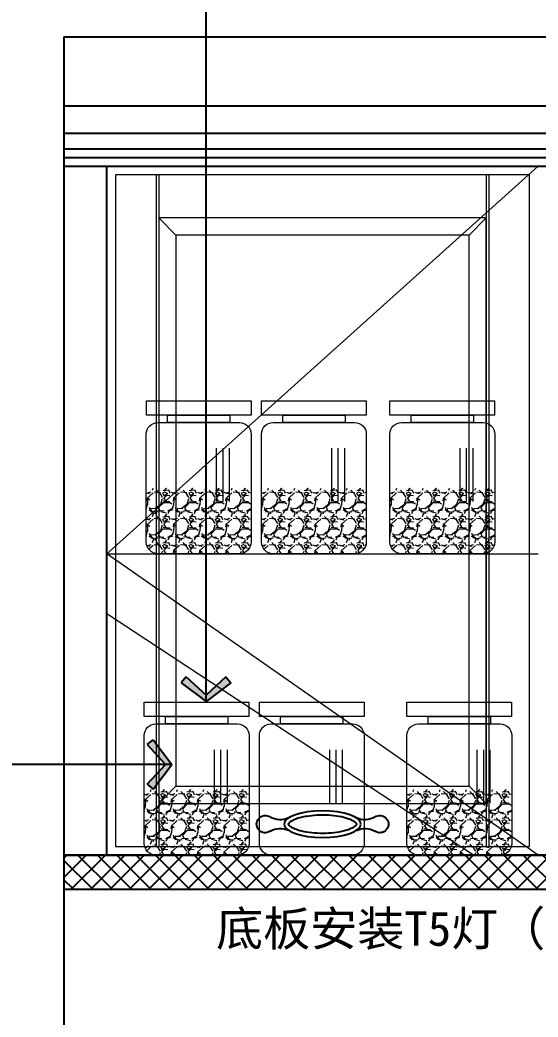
# Model space of a CAD drawing. Header units: millimetres. Extents: x 3104083 to 3173399, y -3165492 to -3044687.
# Drawn here: x 3114990 to 3115591, y -3099686 to -3098528 of the extents above; entities that cross this region are included whole.
import ezdxf

# ---------------------------------------------------------------- set-up
doc = ezdxf.new("R2010")
doc.units = ezdxf.units.MM
doc.header["$LTSCALE"] = 500
doc.header["$MEASUREMENT"] = 0
doc.linetypes.add('ACAD_ISO03W100', pattern=[30, 12, -18])
doc.layers.get('0').update_dxf_attribs({"linetype": 'CONTINUOUS'})
for name, color, linetype in [('W-基础引线', 35, 'CONTINUOUS'), ('ZB_厨柜', 7, 'CONTINUOUS'), ('柜体', 2, 'CONTINUOUS')]:
    doc.layers.add(name, color=color, linetype=linetype)
doc.layers.add('墙体', color=6, linetype='CONTINUOUS', lineweight=25)
doc.layers.add('辅助线', color=252, linetype='CONTINUOUS', lineweight=13)
doc.styles.add('ZB_宋体', font='SimSun.ttf', dxfattribs={"height": 80})
doc.dimstyles.new('基础引线', dxfattribs={"dimtxt": 3, "dimasz": 0.7, "dimexe": 2, "dimexo": 6, "dimgap": 1, "dimtad": 1, "dimdec": 0, "dimdsep": 46, "dimtxsty": 'Standard', "dimblk1": 'A', "dimblk2": 'A', "dimsah": 1, "dimcen": 3, "dimdle": 200, "dimclrd": 256, "dimclre": 256, "dimclrt": 2, "dimadec": 0, "dimazin": 0, "dimtfac": 1, "dimtdec": 0, "dimtix": 1, "dimtmove": 1, "dimatfit": 3, "dimldrblk": 'A', "dimfxl": 0, "dimtvp": 1, "dimtolj": 1, "dimtzin": 0, "dimarcsym": 0})

# ---------------------------------------------------------------- blocks, each defined once
blk = doc.blocks.new('182')
at = {"layer": 'ZB_厨柜', "color": 253}
for centre, radius, start, end in [((71329.5, -32480.6), 10, 55.1094, 304.8906), ((71346.9, -32452.8), 22.8, 239.4342, 295.2951), ((71445.2, -32452.8), 22.8, 244.7079, 300.5688), ((71462.5, -32480.6), 10, 234.9056, 124.8807), ((71346.9, -32508.5), 22.8, 64.7049, 120.5658), ((71445.2, -32508.4), 22.8, 59.4372, 115.298)]:
    blk.add_arc(centre, radius, start, end, dxfattribs=at)
blk.add_ellipse((71396, -32480.6), major_axis=(-44.6, 0), ratio=0.345562, dxfattribs=at)
blk.add_open_spline([(71356.4, -32480.6), (71356.4, -32480.6), (71356.4, -32480.7), (71356.4, -32480.8), (71356.5, -32480.9), (71356.7, -32481.3), (71356.8, -32481.5), (71357.3, -32482), (71357.5, -32482.3), (71358.6, -32483.2), (71359.5, -32483.8), (71361.9, -32485.1), (71363.4, -32485.8), (71366.6, -32487), (71368.5, -32487.6), (71372.5, -32488.6), (71374.6, -32489.1), (71380.7, -32490.1), (71384.9, -32490.6), (71393.4, -32491.1), (71397.8, -32491.1), (71406.4, -32490.7), (71410.6, -32490.2), (71418.3, -32489), (71421.8, -32488.1), (71426.8, -32486.5), (71428.6, -32485.8), (71431.5, -32484.4), (71432.7, -32483.7), (71434.2, -32482.6), (71434.6, -32482.2), (71435.2, -32481.5), (71435.4, -32481.2), (71435.6, -32480.9), (71435.6, -32480.8), (71435.7, -32480.6), (71435.7, -32480.6), (71435.7, -32480.6), (71435.7, -32480.5), (71435.6, -32480.4), (71435.6, -32480.2), (71435.3, -32479.9), (71435.2, -32479.7), (71434.7, -32479.2), (71434.5, -32478.9), (71433.4, -32478), (71432.4, -32477.3), (71429.9, -32476), (71428.5, -32475.3), (71425.1, -32474.1), (71423.2, -32473.5), (71419.1, -32472.5), (71416.9, -32472), (71410.7, -32471), (71406.5, -32470.6), (71397.9, -32470.1), (71393.5, -32470.1), (71384.9, -32470.6), (71380.8, -32471.1), (71373.1, -32472.4), (71369.6, -32473.3), (71364.7, -32474.9), (71363.1, -32475.6), (71360.3, -32476.9), (71359.2, -32477.6), (71357.8, -32478.7), (71357.4, -32479.1), (71356.8, -32479.8), (71356.6, -32480), (71356.5, -32480.4), (71356.4, -32480.5), (71356.4, -32480.6), (71356.4, -32480.6), (71356.4, -32480.6)], degree=3, knots=[0, 0, 0, 0, 0.09599, 0.09599, 0.19198, 0.19198, 0.28797, 0.28797, 0.38396, 0.38396, 0.56459, 0.56459, 0.74522, 0.74522, 0.92585, 0.92585, 1.10648, 1.10648, 1.409669, 1.409669, 1.712859, 1.712859, 2.016048, 2.016048, 2.319237, 2.319237, 2.516071, 2.516071, 2.712905, 2.712905, 2.839586, 2.839586, 2.966267, 2.966267, 3.06056, 3.06056, 3.154854, 3.154854, 3.249148, 3.249148, 3.343442, 3.343442, 3.437735, 3.437735, 3.532029, 3.532029, 3.714701, 3.714701, 3.897373, 3.897373, 4.080045, 4.080045, 4.262717, 4.262717, 4.567087, 4.567087, 4.871458, 4.871458, 5.175828, 5.175828, 5.480199, 5.480199, 5.672389, 5.672389, 5.86458, 5.86458, 5.989753, 5.989753, 6.114926, 6.114926, 6.208858, 6.208858, 6.283185, 6.283185, 6.283185, 6.283185], dxfattribs=at)
blk = doc.blocks.new('A')
for p, q in [((-1.435, 1.148), (-1.09, 1.437)), ((-1.09, 1.437), (0, 0)), ((-1.435, 1.148), (-0.369, 0)), ((-0.369, 0), (-2.127, 0)), ((-1.435, -1.148), (-0.369, 0)), ((-1.09, -1.437), (0, 0)), ((-1.435, -1.148), (-1.09, -1.437))]:
    blk.add_line(p, q)
for points in [[(-1.435, 1.148), (-1.09, 1.437), (-0.369, 0), (0, 0)], [(-1.435, -1.148), (-1.09, -1.437), (-0.369, 0), (0, 0)]]:
    blk.add_solid(points)

msp = doc.modelspace()

# ---------------------------------------------------------------- hatches: boundary and pattern name
at = {"layer": '柜体'}
h = msp.add_hatch(dxfattribs=at)
h.set_pattern_fill('ANSI37', color=256, scale=5, style=0)
h.set_pattern_definition([(45, (2859236.78, -2992906.624), (-11.22532015, 11.22532015), []), (135, (2859236.78, -2992906.624), (-11.22532015, -11.22532015), [])])
h.paths.add_polyline_path([(3116070.718, -3099537.541), (3116070.718, -3099497.541), (3115040.718, -3099497.541), (3115040.718, -3099537.541)])
at = {"layer": '辅助线', "lineweight": 9}
h = msp.add_hatch(dxfattribs=at)
h.set_pattern_fill('GRAVEL', color=256, scale=1.2, style=0, double=1)
h.set_pattern_definition([(228.0128, (3129302.1102, -3089287.4773), (-243.8402072, -274.32033707), [4.10065, -405.966]), (184.9697, (3129299.367, -3089290.5253), (365.76059167, 30.4797849), [7.03686, -696.648]), (132.5104, (3129292.3566, -3089291.1349), (304.79977822, -335.2803275), [4.961784, -491.2164]), (267.2737, (3129280.4694, -3089298.7549), (30.47986765, 609.59980384), [6.40806, -634.3968]), (292.8337, (3129280.1646, -3089305.1557), (-152.40043267, 365.76020796), [6.28361, -622.0776]), (357.2737, (3129282.603, -3089310.9469), (-609.59980384, 30.47986765), [6.40806, -634.3968]), (37.6942, (3129289.0038, -3089311.2517), (-396.240250335, -304.799728284), [8.47433, -838.9572]), (72.2553, (3129295.7094, -3089306.07), (213.360426786, 670.56019447), [8.00064, -792.0636]), (121.4296, (3129298.1478, -3089298.45), (-243.84006282, 396.23953392), [6.429756, -636.546]), (175.2364, (3129294.795, -3089292.9637), (335.27973664, -30.47971395), [7.340556, -359.6868]), (222.3974, (3129287.4798, -3089292.35405), (-365.760011007, -335.27956381), [9.492936, -939.8016]), (138.8141, (3129310.6446, -3089299.0597), (-213.3598641, 182.8797187), [3.24006, -320.7672]), (171.4692, (3129308.2062, -3089296.926), (396.23939515, -60.9601536), [6.164184, -610.2552]), (225, (3129302.11, -3089296.012), (-6e-15, -30.47998), [4.31051, -38.79468]), (203.1986, (3129299.9766, -3089292.354), (152.4005139, 60.9602673), [2.32129, -229.8072]), (291.8014, (3129297.843, -3089293.2685), (-30.4800214, 91.4400589), [3.28279, -160.8576]), (30.9638, (3129299.062, -3089296.3165), (91.4399035, 60.9600475), [5.33184, -172.3956]), (161.5651, (3129303.634, -3089293.573), (60.960028, -30.4799547), [3.855444, -92.5308]), (16.3895, (3129280.1646, -3089293.2685), (304.80016817, 91.4398098), [5.401056, -534.7056]), (70.3462, (3129285.3462, -3089291.7445), (-121.91966026, -335.27952586), [4.53119, -448.5864]), (293.1986, (3129303.634, -3089287.4773), (-60.9602673, 152.4005139), [4.64256, -227.4864]), (343.6105, (3129305.463, -3089291.7445), (-304.80016817, 91.4398098), [5.401056, -534.7056]), (339.444, (3129280.1646, -3089312.166), (-152.4001892, 60.959926), [5.20842, -255.2124]), (294.7751, (3129285.0414, -3089313.9949), (-152.39964484, 335.27984431), [4.364064, -432.0432]), (66.8014, (3129303.939, -3089317.9573), (60.9602673, 152.4005139), [4.64256, -227.4864]), (17.354, (3129305.7678, -3089313.69), (-396.24002138, -121.9198161), [5.109396, -505.8288]), (69.444, (3129289.0038, -3089317.9573), (-60.959926, -152.4001892), [2.604216, -257.8176]), (101.3099, (3129302.11, -3089317.957), (-30.4798496, 121.9196095), [1.55418, -153.864]), (165.9638, (3129301.805, -3089316.433), (91.4400643, -30.4799472), [6.28361, -119.3886]), (186.009, (3129295.7094, -3089314.9093), (304.79955053, 30.47992882), [5.823204, -576.4968]), (303.6901, (3129299.062, -3089299.06), (-30.4800105, 60.959941), [4.39589, -105.50136]), (353.1572, (3129301.5006, -3089302.7173), (518.16021428, -60.96027302), [7.674684, -759.792]), (60.9454, (3129309.1206, -3089303.6317), (-121.9197164, -213.35949133), [3.138096, -310.6728]), (90, (3129310.645, -3089300.888), (-30.48, 30.48), [1.8288, -28.6512]), (120.2564, (3129295.0998, -3089313.9949), (121.9197416, -213.3598924), [4.234404, -419.2068]), (48.0128, (3129292.9662, -3089310.3373), (243.8402072, 274.32033707), [8.201316, -401.8656]), (0, (3129298.453, -3089304.24), (30.48, 30.48), [7.9248, -22.5552]), (325.3048, (3129306.3774, -3089304.2413), (-304.7994719, 213.36002029), [4.81932, -477.1116]), (254.0546, (3129310.3398, -3089306.9845), (-30.4800778, -121.9202904), [4.43795, -217.4604]), (207.646, (3129309.1206, -3089311.2517), (-579.11979659, -304.8001917), [7.22574, -715.35]), (175.4261, (3129302.7198, -3089314.6045), (-396.24009126, 30.479852535), [7.64435, -756.7896]), (175.4261, (3129302.7198, -3089314.6045), (-396.24009126, 30.479852535), [7.64435, -756.7896])])
h.paths.add_polyline_path([(3115257.917, -3099071.351), (3115136.281, -3099071.351), (3115136.281, -3099133.941, 0.41421356), (3115149.881, -3099147.541), (3115244.317, -3099147.541, 0.41421356), (3115257.917, -3099133.941)])
h = msp.add_hatch(dxfattribs=at)
h.set_pattern_fill('GRAVEL', color=256, scale=1.2, style=0, double=1)
h.set_pattern_definition([(228.0128, (3129435.746, -3089287.4773), (-243.8402072, -274.32033707), [4.10065, -405.966]), (184.9697, (3129433.0029, -3089290.5253), (365.76059167, 30.4797849), [7.03686, -696.648]), (132.5104, (3129425.9925, -3089291.1349), (304.79977822, -335.2803275), [4.961784, -491.2164]), (267.2737, (3129414.1053, -3089298.7549), (30.47986765, 609.59980384), [6.40806, -634.3968]), (292.8337, (3129413.8005, -3089305.1557), (-152.40043267, 365.76020796), [6.28361, -622.0776]), (357.2737, (3129416.2389, -3089310.9469), (-609.59980384, 30.47986765), [6.40806, -634.3968]), (37.6942, (3129422.6397, -3089311.2517), (-396.240250335, -304.799728284), [8.47433, -838.9572]), (72.2553, (3129429.3453, -3089306.07), (213.360426786, 670.56019447), [8.00064, -792.0636]), (121.4296, (3129431.7837, -3089298.45), (-243.84006282, 396.23953392), [6.429756, -636.546]), (175.2364, (3129428.4309, -3089292.9637), (335.27973664, -30.47971395), [7.340556, -359.6868]), (222.3974, (3129421.1157, -3089292.35405), (-365.760011007, -335.27956381), [9.492936, -939.8016]), (138.8141, (3129444.2805, -3089299.0597), (-213.3598641, 182.8797187), [3.24006, -320.7672]), (171.4692, (3129441.842, -3089296.926), (396.23939515, -60.9601536), [6.164184, -610.2552]), (225, (3129435.746, -3089296.012), (-6e-15, -30.47998), [4.31051, -38.79468]), (203.1986, (3129433.6125, -3089292.354), (152.4005139, 60.9602673), [2.32129, -229.8072]), (291.8014, (3129431.479, -3089293.2685), (-30.4800214, 91.4400589), [3.28279, -160.8576]), (30.9638, (3129432.698, -3089296.3165), (91.4399035, 60.9600475), [5.33184, -172.3956]), (161.5651, (3129437.27, -3089293.573), (60.960028, -30.4799547), [3.855444, -92.5308]), (16.3895, (3129413.8005, -3089293.2685), (304.80016817, 91.4398098), [5.401056, -534.7056]), (70.3462, (3129418.982, -3089291.7445), (-121.91966026, -335.27952586), [4.53119, -448.5864]), (293.1986, (3129437.27, -3089287.4773), (-60.9602673, 152.4005139), [4.64256, -227.4864]), (343.6105, (3129439.0989, -3089291.7445), (-304.80016817, 91.4398098), [5.401056, -534.7056]), (339.444, (3129413.8005, -3089312.166), (-152.4001892, 60.959926), [5.20842, -255.2124]), (294.7751, (3129418.6773, -3089313.9949), (-152.39964484, 335.27984431), [4.364064, -432.0432]), (66.8014, (3129437.575, -3089317.9573), (60.9602673, 152.4005139), [4.64256, -227.4864]), (17.354, (3129439.4037, -3089313.69), (-396.24002138, -121.9198161), [5.109396, -505.8288]), (69.444, (3129422.6397, -3089317.9573), (-60.959926, -152.4001892), [2.604216, -257.8176]), (101.3099, (3129435.746, -3089317.957), (-30.4798496, 121.9196095), [1.55418, -153.864]), (165.9638, (3129435.441, -3089316.433), (91.4400643, -30.4799472), [6.28361, -119.3886]), (186.009, (3129429.3453, -3089314.9093), (304.79955053, 30.47992882), [5.823204, -576.4968]), (303.6901, (3129432.698, -3089299.06), (-30.4800105, 60.959941), [4.39589, -105.50136]), (353.1572, (3129435.1365, -3089302.7173), (518.16021428, -60.96027302), [7.674684, -759.792]), (60.9454, (3129442.7565, -3089303.6317), (-121.9197164, -213.35949133), [3.138096, -310.6728]), (90, (3129444.28, -3089300.888), (-30.48, 30.48), [1.8288, -28.6512]), (120.2564, (3129428.7357, -3089313.9949), (121.9197416, -213.3598924), [4.234404, -419.2068]), (48.0128, (3129426.602, -3089310.3373), (243.8402072, 274.32033707), [8.201316, -401.8656]), (0, (3129432.088, -3089304.24), (30.48, 30.48), [7.9248, -22.5552]), (325.3048, (3129440.0133, -3089304.2413), (-304.7994719, 213.36002029), [4.81932, -477.1116]), (254.0546, (3129443.9757, -3089306.9845), (-30.4800778, -121.9202904), [4.43795, -217.4604]), (207.646, (3129442.7565, -3089311.2517), (-579.11979659, -304.8001917), [7.22574, -715.35]), (175.4261, (3129436.3557, -3089314.6045), (-396.24009126, 30.479852535), [7.64435, -756.7896]), (175.4261, (3129436.3557, -3089314.6045), (-396.24009126, 30.479852535), [7.64435, -756.7896])])
h.paths.add_polyline_path([(3115391.552, -3099071.351), (3115269.917, -3099071.351), (3115269.917, -3099133.941, 0.41421356), (3115283.517, -3099147.541), (3115377.952, -3099147.541, 0.41421356), (3115391.552, -3099133.941)])
h = msp.add_hatch(dxfattribs=at)
h.set_pattern_fill('GRAVEL', color=256, scale=1.2, style=0, double=1)
h.set_pattern_definition([(228.0128, (3129584.68, -3089287.4773), (-243.8402072, -274.32033707), [4.10065, -405.966]), (184.9697, (3129581.9368, -3089290.5253), (365.76059167, 30.4797849), [7.03686, -696.648]), (132.5104, (3129574.9264, -3089291.1349), (304.79977822, -335.2803275), [4.961784, -491.2164]), (267.2737, (3129563.0392, -3089298.7549), (30.47986765, 609.59980384), [6.40806, -634.3968]), (292.8337, (3129562.7344, -3089305.1557), (-152.40043267, 365.76020796), [6.28361, -622.0776]), (357.2737, (3129565.1728, -3089310.9469), (-609.59980384, 30.47986765), [6.40806, -634.3968]), (37.6942, (3129571.5736, -3089311.2517), (-396.240250335, -304.799728284), [8.47433, -838.9572]), (72.2553, (3129578.2792, -3089306.07), (213.360426786, 670.56019447), [8.00064, -792.0636]), (121.4296, (3129580.7176, -3089298.45), (-243.84006282, 396.23953392), [6.429756, -636.546]), (175.2364, (3129577.3648, -3089292.9637), (335.27973664, -30.47971395), [7.340556, -359.6868]), (222.3974, (3129570.0496, -3089292.35405), (-365.760011007, -335.27956381), [9.492936, -939.8016]), (138.8141, (3129593.2144, -3089299.0597), (-213.3598641, 182.8797187), [3.24006, -320.7672]), (171.4692, (3129590.776, -3089296.926), (396.23939515, -60.9601536), [6.164184, -610.2552]), (225, (3129584.68, -3089296.012), (-6e-15, -30.47998), [4.31051, -38.79468]), (203.1986, (3129582.5464, -3089292.354), (152.4005139, 60.9602673), [2.32129, -229.8072]), (291.8014, (3129580.413, -3089293.2685), (-30.4800214, 91.4400589), [3.28279, -160.8576]), (30.9638, (3129581.632, -3089296.3165), (91.4399035, 60.9600475), [5.33184, -172.3956]), (161.5651, (3129586.204, -3089293.573), (60.960028, -30.4799547), [3.855444, -92.5308]), (16.3895, (3129562.7344, -3089293.2685), (304.80016817, 91.4398098), [5.401056, -534.7056]), (70.3462, (3129567.916, -3089291.7445), (-121.91966026, -335.27952586), [4.53119, -448.5864]), (293.1986, (3129586.204, -3089287.4773), (-60.9602673, 152.4005139), [4.64256, -227.4864]), (343.6105, (3129588.0328, -3089291.7445), (-304.80016817, 91.4398098), [5.401056, -534.7056]), (339.444, (3129562.7344, -3089312.166), (-152.4001892, 60.959926), [5.20842, -255.2124]), (294.7751, (3129567.6112, -3089313.9949), (-152.39964484, 335.27984431), [4.364064, -432.0432]), (66.8014, (3129586.509, -3089317.9573), (60.9602673, 152.4005139), [4.64256, -227.4864]), (17.354, (3129588.3376, -3089313.69), (-396.24002138, -121.9198161), [5.109396, -505.8288]), (69.444, (3129571.5736, -3089317.9573), (-60.959926, -152.4001892), [2.604216, -257.8176]), (101.3099, (3129584.68, -3089317.957), (-30.4798496, 121.9196095), [1.55418, -153.864]), (165.9638, (3129584.375, -3089316.433), (91.4400643, -30.4799472), [6.28361, -119.3886]), (186.009, (3129578.2792, -3089314.9093), (304.79955053, 30.47992882), [5.823204, -576.4968]), (303.6901, (3129581.632, -3089299.06), (-30.4800105, 60.959941), [4.39589, -105.50136]), (353.1572, (3129584.0704, -3089302.7173), (518.16021428, -60.96027302), [7.674684, -759.792]), (60.9454, (3129591.6904, -3089303.6317), (-121.9197164, -213.35949133), [3.138096, -310.6728]), (90, (3129593.214, -3089300.888), (-30.48, 30.48), [1.8288, -28.6512]), (120.2564, (3129577.6696, -3089313.9949), (121.9197416, -213.3598924), [4.234404, -419.2068]), (48.0128, (3129575.536, -3089310.3373), (243.8402072, 274.32033707), [8.201316, -401.8656]), (0, (3129581.022, -3089304.24), (30.48, 30.48), [7.9248, -22.5552]), (325.3048, (3129588.9472, -3089304.2413), (-304.7994719, 213.36002029), [4.81932, -477.1116]), (254.0546, (3129592.9096, -3089306.9845), (-30.4800778, -121.9202904), [4.43795, -217.4604]), (207.646, (3129591.6904, -3089311.2517), (-579.11979659, -304.8001917), [7.22574, -715.35]), (175.4261, (3129585.2896, -3089314.6045), (-396.24009126, 30.479852535), [7.64435, -756.7896]), (175.4261, (3129585.2896, -3089314.6045), (-396.24009126, 30.479852535), [7.64435, -756.7896])])
h.paths.add_polyline_path([(3115540.486, -3099071.351), (3115418.851, -3099071.351), (3115418.851, -3099133.941, 0.41421356), (3115432.451, -3099147.541), (3115526.886, -3099147.541, 0.41421356), (3115540.486, -3099133.941)])
h = msp.add_hatch(dxfattribs=at)
h.set_pattern_fill('GRAVEL', color=256, scale=1.2, style=0, double=1)
h.set_pattern_definition([(228.0128, (3129299.7054, -3089637.4773), (-243.8402072, -274.32033707), [4.10065, -405.966]), (184.9697, (3129296.9622, -3089640.5253), (365.76059167, 30.4797849), [7.03686, -696.648]), (132.5104, (3129289.9518, -3089641.1349), (304.79977822, -335.2803275), [4.961784, -491.2164]), (267.2737, (3129278.0646, -3089648.7549), (30.47986765, 609.59980384), [6.40806, -634.3968]), (292.8337, (3129277.7598, -3089655.1557), (-152.40043267, 365.76020796), [6.28361, -622.0776]), (357.2737, (3129280.1982, -3089660.9469), (-609.59980384, 30.47986765), [6.40806, -634.3968]), (37.6942, (3129286.599, -3089661.2517), (-396.240250335, -304.799728284), [8.47433, -838.9572]), (72.2553, (3129293.3046, -3089656.07), (213.360426786, 670.56019447), [8.00064, -792.0636]), (121.4296, (3129295.743, -3089648.45), (-243.84006282, 396.23953392), [6.429756, -636.546]), (175.2364, (3129292.3902, -3089642.9637), (335.27973664, -30.47971395), [7.340556, -359.6868]), (222.3974, (3129285.075, -3089642.3541), (-365.760011007, -335.27956381), [9.492936, -939.8016]), (138.8141, (3129308.2398, -3089649.0597), (-213.3598641, 182.8797187), [3.24006, -320.7672]), (171.4692, (3129305.8014, -3089646.926), (396.23939515, -60.9601536), [6.164184, -610.2552]), (225, (3129299.705, -3089646.012), (-6e-15, -30.47998), [4.31051, -38.79468]), (203.1986, (3129297.5718, -3089642.354), (152.4005139, 60.9602673), [2.32129, -229.8072]), (291.8014, (3129295.438, -3089643.2685), (-30.4800214, 91.4400589), [3.28279, -160.8576]), (30.9638, (3129296.6574, -3089646.3165), (91.4399035, 60.9600475), [5.33184, -172.3956]), (161.5651, (3129301.229, -3089643.573), (60.960028, -30.4799547), [3.855444, -92.5308]), (16.3895, (3129277.7598, -3089643.2685), (304.80016817, 91.4398098), [5.401056, -534.7056]), (70.3462, (3129282.9414, -3089641.7445), (-121.91966026, -335.27952586), [4.53119, -448.5864]), (293.1986, (3129301.2294, -3089637.4773), (-60.9602673, 152.4005139), [4.64256, -227.4864]), (343.6105, (3129303.0582, -3089641.7445), (-304.80016817, 91.4398098), [5.401056, -534.7056]), (339.444, (3129277.7598, -3089662.166), (-152.4001892, 60.959926), [5.20842, -255.2124]), (294.7751, (3129282.6366, -3089663.9949), (-152.39964484, 335.27984431), [4.364064, -432.0432]), (66.8014, (3129301.534, -3089667.9573), (60.9602673, 152.4005139), [4.64256, -227.4864]), (17.354, (3129303.363, -3089663.69), (-396.24002138, -121.9198161), [5.109396, -505.8288]), (69.444, (3129286.599, -3089667.9573), (-60.959926, -152.4001892), [2.604216, -257.8176]), (101.3099, (3129299.7054, -3089667.957), (-30.4798496, 121.9196095), [1.55418, -153.864]), (165.9638, (3129299.4006, -3089666.433), (91.4400643, -30.4799472), [6.28361, -119.3886]), (186.009, (3129293.3046, -3089664.9093), (304.79955053, 30.47992882), [5.823204, -576.4968]), (303.6901, (3129296.657, -3089649.06), (-30.4800105, 60.959941), [4.39589, -105.50136]), (353.1572, (3129299.0958, -3089652.7173), (518.16021428, -60.96027302), [7.674684, -759.792]), (60.9454, (3129306.7158, -3089653.6317), (-121.9197164, -213.35949133), [3.138096, -310.6728]), (90, (3129308.24, -3089650.888), (-30.48, 30.48), [1.8288, -28.6512]), (120.2564, (3129292.695, -3089663.9949), (121.9197416, -213.3598924), [4.234404, -419.2068]), (48.0128, (3129290.5614, -3089660.3373), (243.8402072, 274.32033707), [8.201316, -401.8656]), (0, (3129296.048, -3089654.24), (30.48, 30.48), [7.9248, -22.5552]), (325.3048, (3129303.9726, -3089654.2413), (-304.7994719, 213.36002029), [4.81932, -477.1116]), (254.0546, (3129307.935, -3089656.9845), (-30.4800778, -121.9202904), [4.43795, -217.4604]), (207.646, (3129306.7158, -3089661.2517), (-579.11979659, -304.8001917), [7.22574, -715.35]), (175.4261, (3129300.315, -3089664.6045), (-396.24009126, 30.479852535), [7.64435, -756.7896]), (175.4261, (3129300.315, -3089664.6045), (-396.24009126, 30.479852535), [7.64435, -756.7896])])
h.paths.add_polyline_path([(3115255.512, -3099421.351), (3115133.876, -3099421.351), (3115133.876, -3099483.941, 0.41421356), (3115147.476, -3099497.541), (3115241.912, -3099497.541, 0.41421356), (3115255.512, -3099483.941)])
h = msp.add_hatch(dxfattribs=at)
h.set_pattern_fill('GRAVEL', color=256, scale=1.2, style=0, double=1)
h.set_pattern_definition([(228.0128, (3129604.4203, -3089637.4773), (-243.8402072, -274.32033707), [4.10065, -405.966]), (184.9697, (3129601.6771, -3089640.5253), (365.76059167, 30.4797849), [7.03686, -696.648]), (132.5104, (3129594.6667, -3089641.1349), (304.79977822, -335.2803275), [4.961784, -491.2164]), (267.2737, (3129582.7795, -3089648.7549), (30.47986765, 609.59980384), [6.40806, -634.3968]), (292.8337, (3129582.4747, -3089655.1557), (-152.40043267, 365.76020796), [6.28361, -622.0776]), (357.2737, (3129584.9131, -3089660.9469), (-609.59980384, 30.47986765), [6.40806, -634.3968]), (37.6942, (3129591.3139, -3089661.2517), (-396.240250335, -304.799728284), [8.47433, -838.9572]), (72.2553, (3129598.0195, -3089656.07), (213.360426786, 670.56019447), [8.00064, -792.0636]), (121.4296, (3129600.458, -3089648.45), (-243.84006282, 396.23953392), [6.429756, -636.546]), (175.2364, (3129597.1051, -3089642.9637), (335.27973664, -30.47971395), [7.340556, -359.6868]), (222.3974, (3129589.7899, -3089642.3541), (-365.760011007, -335.27956381), [9.492936, -939.8016]), (138.8141, (3129612.9547, -3089649.0597), (-213.3598641, 182.8797187), [3.24006, -320.7672]), (171.4692, (3129610.5163, -3089646.926), (396.23939515, -60.9601536), [6.164184, -610.2552]), (225, (3129604.42, -3089646.012), (-6e-15, -30.47998), [4.31051, -38.79468]), (203.1986, (3129602.2867, -3089642.354), (152.4005139, 60.9602673), [2.32129, -229.8072]), (291.8014, (3129600.153, -3089643.2685), (-30.4800214, 91.4400589), [3.28279, -160.8576]), (30.9638, (3129601.3723, -3089646.3165), (91.4399035, 60.9600475), [5.33184, -172.3956]), (161.5651, (3129605.944, -3089643.573), (60.960028, -30.4799547), [3.855444, -92.5308]), (16.3895, (3129582.4747, -3089643.2685), (304.80016817, 91.4398098), [5.401056, -534.7056]), (70.3462, (3129587.6563, -3089641.7445), (-121.91966026, -335.27952586), [4.53119, -448.5864]), (293.1986, (3129605.9443, -3089637.4773), (-60.9602673, 152.4005139), [4.64256, -227.4864]), (343.6105, (3129607.7731, -3089641.7445), (-304.80016817, 91.4398098), [5.401056, -534.7056]), (339.444, (3129582.4747, -3089662.166), (-152.4001892, 60.959926), [5.20842, -255.2124]), (294.7751, (3129587.3515, -3089663.9949), (-152.39964484, 335.27984431), [4.364064, -432.0432]), (66.8014, (3129606.249, -3089667.9573), (60.9602673, 152.4005139), [4.64256, -227.4864]), (17.354, (3129608.078, -3089663.69), (-396.24002138, -121.9198161), [5.109396, -505.8288]), (69.444, (3129591.314, -3089667.9573), (-60.959926, -152.4001892), [2.604216, -257.8176]), (101.3099, (3129604.4203, -3089667.957), (-30.4798496, 121.9196095), [1.55418, -153.864]), (165.9638, (3129604.1155, -3089666.433), (91.4400643, -30.4799472), [6.28361, -119.3886]), (186.009, (3129598.0195, -3089664.9093), (304.79955053, 30.47992882), [5.823204, -576.4968]), (303.6901, (3129601.372, -3089649.06), (-30.4800105, 60.959941), [4.39589, -105.50136]), (353.1572, (3129603.8107, -3089652.7173), (518.16021428, -60.96027302), [7.674684, -759.792]), (60.9454, (3129611.4307, -3089653.6317), (-121.9197164, -213.35949133), [3.138096, -310.6728]), (90, (3129612.955, -3089650.888), (-30.48, 30.48), [1.8288, -28.6512]), (120.2564, (3129597.41, -3089663.9949), (121.9197416, -213.3598924), [4.234404, -419.2068]), (48.0128, (3129595.2763, -3089660.3373), (243.8402072, 274.32033707), [8.201316, -401.8656]), (0, (3129600.763, -3089654.24), (30.48, 30.48), [7.9248, -22.5552]), (325.3048, (3129608.6875, -3089654.2413), (-304.7994719, 213.36002029), [4.81932, -477.1116]), (254.0546, (3129612.65, -3089656.9845), (-30.4800778, -121.9202904), [4.43795, -217.4604]), (207.646, (3129611.4307, -3089661.2517), (-579.11979659, -304.8001917), [7.22574, -715.35]), (175.4261, (3129605.0299, -3089664.6045), (-396.24009126, 30.479852535), [7.64435, -756.7896]), (175.4261, (3129605.0299, -3089664.6045), (-396.24009126, 30.479852535), [7.64435, -756.7896])])
h.paths.add_polyline_path([(3115560.227, -3099421.351), (3115438.591, -3099421.351), (3115438.591, -3099483.941, 0.41421356), (3115452.191, -3099497.541), (3115546.627, -3099497.541, 0.41421356), (3115560.227, -3099483.941)])

# ---------------------------------------------------------------- linework, layer by layer
at = {"layer": '墙体'}
for q in [(3116970.718, -3098547.541), (3115040.718, -3100997.541)]:
    msp.add_line((3115040.718, -3098547.541), q, dxfattribs=at)
at = {"layer": '柜体'}
for p, q in [((3115040.718, -3098627.541), (3116140.222, -3098627.541)), ((3115040.718, -3098659.239), (3116113.957, -3098659.239)), ((3115040.718, -3098677.541), (3116113.957, -3098677.541)), ((3115040.718, -3098687.541), (3116100.718, -3098687.541)), ((3115040.718, -3098697.541), (3116100.718, -3098697.541)), ((3115090.718, -3099497.541), (3115090.718, -3098697.541)), ((3115040.718, -3099497.541), (3116070.718, -3099497.541)), ((3116090.718, -3099497.541), (3115040.718, -3099497.541)), ((3116070.718, -3099537.541), (3115040.718, -3099537.541))]:
    msp.add_line(p, q, dxfattribs=at)
at = {"layer": '辅助线', "linetype": 'ACAD_ISO03W100'}
for p, q in [((3115090.718, -3099147.541), (3115590.718, -3098697.541)), ((3115590.718, -3099497.541), (3115090.718, -3099147.541)), ((3115090.718, -3099147.541), (3115590.718, -3099147.541)), ((3115515.718, -3099497.541), (3115090.718, -3099217.541))]:
    msp.add_line(p, q, dxfattribs=at)
at = {"layer": '辅助线', "color": 250}
for p, q in [((3115147.718, -3098707.541), (3115147.718, -3099487.541)), ((3115533.718, -3098707.541), (3115533.718, -3099487.541))]:
    msp.add_line(p, q, dxfattribs=at)
at = {"layer": '辅助线', "color": 252}
for p, q in [((3115150.718, -3098707.541), (3115150.718, -3099487.541)), ((3115530.718, -3098707.541), (3115530.718, -3099487.541)), ((3115150.718, -3098757.541), (3115170.718, -3098777.541)), ((3115530.718, -3098757.541), (3115510.718, -3098777.541))]:
    msp.add_line(p, q, dxfattribs=at)
at = {"layer": '辅助线', "lineweight": 9}
for p, q in [((3115217.48, -3099025.208), (3115217.48, -3099086.951)), ((3115224.97, -3099025.208), (3115224.97, -3099086.951)), ((3115232.459, -3099025.208), (3115232.459, -3099086.951)), ((3115351.116, -3099025.208), (3115351.116, -3099086.951)), ((3115358.606, -3099025.208), (3115358.606, -3099086.951)), ((3115366.095, -3099025.208), (3115366.095, -3099086.951)), ((3115500.05, -3099025.208), (3115500.05, -3099086.951)), ((3115507.54, -3099025.208), (3115507.54, -3099086.951)), ((3115515.029, -3099025.208), (3115515.029, -3099086.951)), ((3115215.075, -3099375.208), (3115215.075, -3099436.951)), ((3115222.565, -3099375.208), (3115222.565, -3099436.951)), ((3115230.055, -3099375.208), (3115230.055, -3099436.951)), ((3115348.711, -3099375.208), (3115348.711, -3099436.951)), ((3115356.201, -3099375.208), (3115356.201, -3099436.951)), ((3115363.69, -3099375.208), (3115363.69, -3099436.951)), ((3115519.79, -3099375.208), (3115519.79, -3099436.951)), ((3115527.28, -3099375.208), (3115527.28, -3099436.951)), ((3115534.77, -3099375.208), (3115534.77, -3099436.951)), ((3115170.718, -3099417.541), (3115150.718, -3099437.541)), ((3115510.718, -3099417.541), (3115530.718, -3099437.541))]:
    msp.add_line(p, q, dxfattribs=at)
at = {"layer": '辅助线', "color": 250}
msp.add_lwpolyline([(3115100.718, -3099487.541), (3115580.718, -3099487.541), (3115580.718, -3098707.541), (3115100.718, -3098707.541)], close=True, dxfattribs=at)
at = {"layer": '辅助线', "color": 252}
for points in [[(3115150.718, -3099437.541), (3115530.718, -3099437.541), (3115530.718, -3098757.541), (3115150.718, -3098757.541)], [(3115170.718, -3099417.541), (3115510.718, -3099417.541), (3115510.718, -3098777.541), (3115170.718, -3098777.541)]]:
    msp.add_lwpolyline(points, close=True, dxfattribs=at)
at = {"layer": '辅助线', "lineweight": 9}
for points in [[(3115136.408, -3098970.081), (3115257.79, -3098970.081), (3115257.79, -3098986.771), (3115136.408, -3098986.771)], [(3115270.044, -3098970.081), (3115391.425, -3098970.081), (3115391.425, -3098986.771), (3115270.044, -3098986.771)], [(3115418.978, -3098970.081), (3115540.359, -3098970.081), (3115540.359, -3098986.771), (3115418.978, -3098986.771)], [(3115160.949, -3098986.771), (3115233.248, -3098986.771), (3115233.248, -3098995.162), (3115160.949, -3098995.162)], [(3115294.585, -3098986.771), (3115366.884, -3098986.771), (3115366.884, -3098995.162), (3115294.585, -3098995.162)], [(3115443.519, -3098986.771), (3115515.818, -3098986.771), (3115515.818, -3098995.162), (3115443.519, -3098995.162)], [(3115134.003, -3099320.081), (3115255.385, -3099320.081), (3115255.385, -3099336.771), (3115134.003, -3099336.771)], [(3115267.639, -3099320.081), (3115389.021, -3099320.081), (3115389.021, -3099336.771), (3115267.639, -3099336.771)], [(3115438.718, -3099320.081), (3115560.1, -3099320.081), (3115560.1, -3099336.771), (3115438.718, -3099336.771)], [(3115158.545, -3099336.771), (3115230.843, -3099336.771), (3115230.843, -3099345.162), (3115158.545, -3099345.162)], [(3115292.181, -3099336.771), (3115364.479, -3099336.771), (3115364.479, -3099345.162), (3115292.181, -3099345.162)], [(3115463.26, -3099336.771), (3115535.558, -3099336.771), (3115535.558, -3099345.162), (3115463.26, -3099345.162)]]:
    msp.add_lwpolyline(points, close=True, dxfattribs=at)
for points in [[(3115149.881, -3098995.162), (3115244.317, -3098995.162, -0.41421356), (3115257.917, -3099008.762), (3115257.917, -3099133.941, -0.41421356), (3115244.317, -3099147.541), (3115149.881, -3099147.541, -0.41421356), (3115136.281, -3099133.941), (3115136.281, -3099008.762, -0.41421356)], [(3115283.517, -3098995.162), (3115377.952, -3098995.162, -0.41421356), (3115391.552, -3099008.762), (3115391.552, -3099133.941, -0.41421356), (3115377.952, -3099147.541), (3115283.517, -3099147.541, -0.41421356), (3115269.917, -3099133.941), (3115269.917, -3099008.762, -0.41421356)], [(3115432.451, -3098995.162), (3115526.886, -3098995.162, -0.41421356), (3115540.486, -3099008.762), (3115540.486, -3099133.941, -0.41421356), (3115526.886, -3099147.541), (3115432.451, -3099147.541, -0.41421356), (3115418.851, -3099133.941), (3115418.851, -3099008.762, -0.41421356)], [(3115147.476, -3099345.162), (3115241.912, -3099345.162, -0.41421356), (3115255.512, -3099358.762), (3115255.512, -3099483.941, -0.41421356), (3115241.912, -3099497.541), (3115147.476, -3099497.541, -0.41421356), (3115133.876, -3099483.941), (3115133.876, -3099358.762, -0.41421356)], [(3115281.112, -3099345.162), (3115375.548, -3099345.162, -0.41421356), (3115389.148, -3099358.762), (3115389.148, -3099483.941, -0.41421356), (3115375.548, -3099497.541), (3115281.112, -3099497.541, -0.41421356), (3115267.512, -3099483.941), (3115267.512, -3099358.762, -0.41421356)], [(3115452.191, -3099345.162), (3115546.627, -3099345.162, -0.41421356), (3115560.227, -3099358.762), (3115560.227, -3099483.941, -0.41421356), (3115546.627, -3099497.541), (3115452.191, -3099497.541, -0.41421356), (3115438.591, -3099483.941), (3115438.591, -3099358.762, -0.41421356)]]:
    msp.add_lwpolyline(points, format="xyb", close=True, dxfattribs=at)

# ---------------------------------------------------------------- block references
at = {"color": 6, "lineweight": 9, "xscale": -1}
msp.add_blockref('182', (3186736.75, -3066980.931), dxfattribs=at)

# ---------------------------------------------------------------- texts
at = {"layer": 'ZB_厨柜', "color": 35, "insert": (3115217.339, -3099562.83), "char_height": 40, "width": 704.1536, "attachment_point": 1, "style": 'ZB_宋体'}
msp.add_mtext('{\\fSimSun|b0|i0|c134|p54;底板安装T5灯（2700K）}', dxfattribs=at)

# ---------------------------------------------------------------- leaders
at = {"layer": 'W-基础引线'}
for points in [[(3115205.667, -3099319.131), (3115205.667, -3097771.131), (3115288.119, -3097771.131)], [(3115166.132, -3099392.233), (3114282.179, -3099392.233), (3114221.666, -3099392.233)]]:
    msp.add_leader(points, dimstyle='基础引线', override={"dimasz": 20}, dxfattribs=at)

doc.saveas('drawing.dxf')
